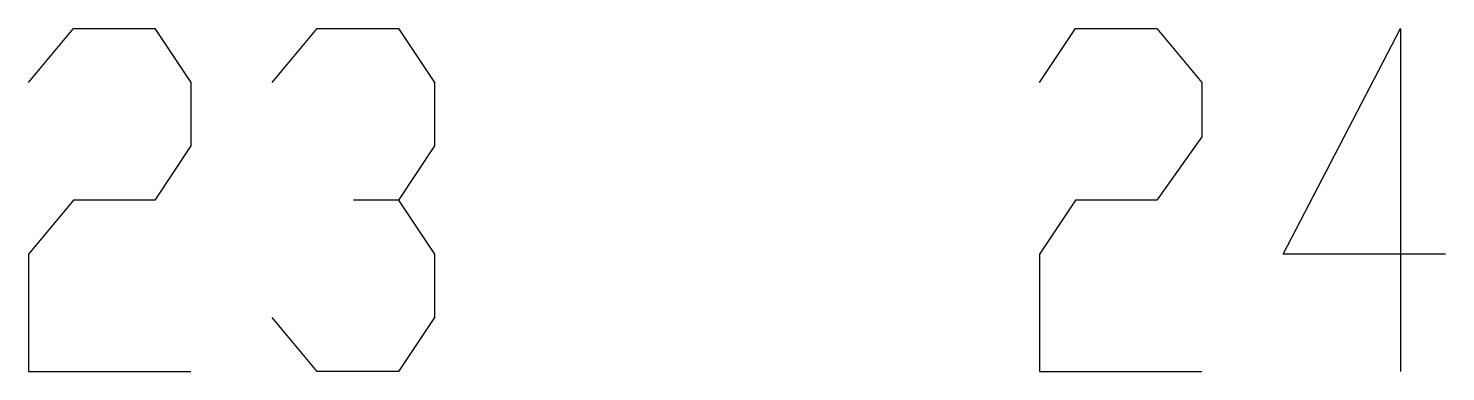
# Model space of a CAD drawing. Header units: millimetres. Extents: x 0 to 822, y 14 to 1153.
# Drawn here: x 320.04 to 348.3, y 967.1 to 973.94 of the extents above; entities that cross this region are included whole.
import ezdxf

# ---------------------------------------------------------------- set-up
doc = ezdxf.new("R2010")
doc.units = ezdxf.units.MM
doc.layers.add('1', color=7, linetype='Continuous')

msp = doc.modelspace()

# ---------------------------------------------------------------- linework, layer by layer
at = {"layer": '1', "color": 0, "lineweight": 25}
for points in [[(320.04, 972.861732), (320.94, 973.941732), (322.56, 973.941732), (323.28, 972.861732), (323.28, 971.601732), (322.56, 970.521732), (320.94, 970.521732), (320.04, 969.441732), (320.04, 967.101732), (323.28, 967.101732)], [(324.9, 972.861732), (325.8, 973.941732), (327.42, 973.941732), (328.14, 972.861732), (328.14, 971.601732), (327.42, 970.521732), (326.52, 970.521732)], [(340.2, 972.861732), (340.92, 973.941732), (342.54, 973.941732), (343.44, 972.861732), (343.44, 971.781732), (342.54, 970.521732), (340.92, 970.521732), (340.2, 969.441732), (340.2, 967.101732), (343.44, 967.101732)], [(348.3, 969.441732), (345.06, 969.441732), (347.4, 973.941732), (347.4, 967.101732)], [(327.42, 970.521732), (328.14, 969.441732), (328.14, 968.181732), (327.42, 967.101732), (325.8, 967.101732), (324.9, 968.181732)]]:
    msp.add_lwpolyline(points, dxfattribs=at)

doc.saveas('drawing.dxf')
